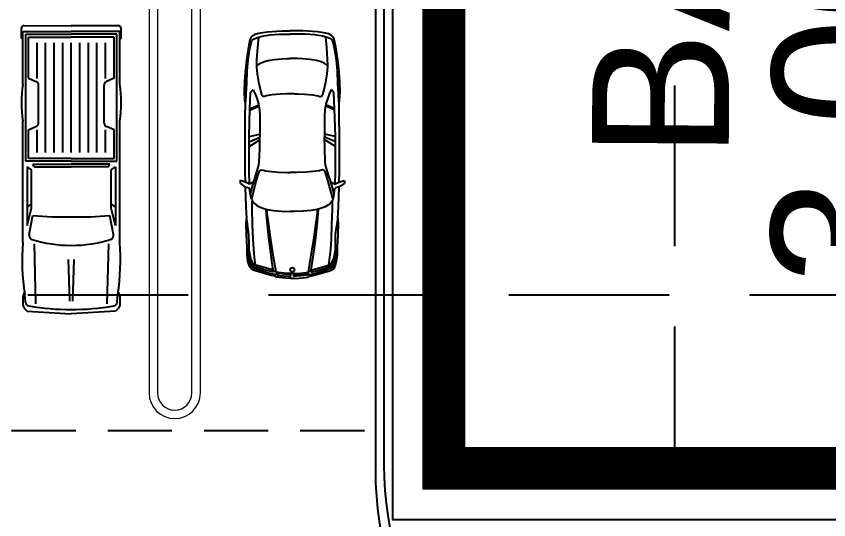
# Model space of a CAD drawing. Header units: inches. Extents: x -105549 to 5741, y -35602 to 5776.
# Drawn here: x 5507.66 to 5555.16, y 3978.94 to 4008.35 of the extents above; entities that cross this region are included whole.
import ezdxf

# ---------------------------------------------------------------- set-up
doc = ezdxf.new("R2010")
doc.units = ezdxf.units.IN
doc.header["$LTSCALE"] = 30
doc.header["$MEASUREMENT"] = 0
doc.linetypes.add('HIDDEN', pattern=[0.375, 0.25, -0.125])
doc.linetypes.add('HIDDEN2', pattern=[0.1875, 0.125, -0.0625])
for name, color, linetype in [('A-SITE-CURB', 2, 'Continuous'), ('Buildings', 3, 'Continuous'), ('Buildings Inner lines', 213, 'Continuous'), ('C-BLDG-OTLN', 8, 'Continuous'), ('CARS', 2, 'Continuous'), ('GRID', 254, 'HIDDEN'), ('SITE-PARKING NOTES', 7, 'Continuous')]:
    doc.layers.add(name, color=color, linetype=linetype)
doc.layers.add('C-Road-Curb', color=2, linetype='Continuous', lineweight=20)
doc.layers.add('L-Site-Curb', color=1, linetype='Continuous', lineweight=9)
doc.styles.get("Standard").update_dxf_attribs({"font": 'ARIAL.TTF'})

# ---------------------------------------------------------------- blocks, each defined once
blk = doc.blocks.new('CAR5')
at = {"color": 0, "linetype": 'ByBlock'}
for p, q in [((-193, 35), (-200, 35)), ((-193, 34), (-193, 35)), ((-202, 33), (-202, 0)), ((-198, 34), (-198, 0)), ((-161, 34), (-198, 34)), ((-196, 32), (-196, 0)), ((-107, 32), (-196, 32)), ((-194, 30), (-194, 0)), ((-165.11, 30), (-194, 30)), ((-165.11, 30), (-162.79, 24.78)), ((-50, 34), (-135, 34)), ((-128.89, 30), (-131.21, 24.78)), ((-109, 30), (-128.89, 30)), ((-109, 0), (-109, 30)), ((-107, 0), (-107, 32)), ((-103, 31), (-62, 31)), ((-101, 28), (-103, 31)), ((-77, 28), (-75, 31)), ((-62, 31), (-74, 28)), ((-55.57, 29.52), (-69, 27)), ((-15, 33), (-12, 34)), ((-8.24, 32.17), (-13.69, 32.59)), ((-12, 34), (-6, 34)), ((-6, 34), (-4, 33)), ((-4, 33), (-2, 31)), ((-2, 31), (0, 0)), ((-165, 24), (-190, 24)), ((-133.95, 23), (-160.05, 23)), ((-113, 24), (-129, 24)), ((-105, 27), (-105, 0)), ((-103, 26), (-105, 27)), ((-103, 26), (-103, 0)), ((-74, 28), (-101, 28)), ((-49, 26), (-7, 25)), ((-113, 18), (-190, 18)), ((-113, 12), (-190, 12)), ((-113, 6), (-190, 6)), ((-9, 1), (-38, 2)), ((-202, -33), (-202, 0)), ((-198, -34), (-198, 0)), ((-196, -32), (-196, 0)), ((-194, -30), (-194, 0)), ((-113, 0), (-190, 0)), ((-109, 0), (-109, -30)), ((-107, 0), (-107, -32)), ((-105, -27), (-105, 0)), ((-103, -26), (-103, 0)), ((-9, -1), (-38, -2)), ((-2, -31), (0, 0)), ((-113, -6), (-190, -6)), ((-113, -12), (-190, -12)), ((-113, -18), (-190, -18)), ((-165, -24), (-190, -24)), ((-165.11, -30), (-162.79, -24.78)), ((-133.95, -23), (-160.05, -23)), ((-128.89, -30), (-131.21, -24.78)), ((-113, -24), (-129, -24)), ((-103, -26), (-105, -27)), ((-101, -28), (-103, -31)), ((-74, -28), (-101, -28)), ((-77, -28), (-75, -31)), ((-62, -31), (-74, -28)), ((-55.57, -29.52), (-69, -27)), ((-49, -26), (-7, -25)), ((-161, -34), (-198, -34)), ((-107, -32), (-196, -32)), ((-165.11, -30), (-194, -30)), ((-193, -34), (-193, -35)), ((-50, -34), (-135, -34)), ((-109, -30), (-128.89, -30)), ((-103, -31), (-62, -31)), ((-15, -33), (-12, -34)), ((-8.24, -32.17), (-13.69, -32.59)), ((-12, -34), (-6, -34)), ((-6, -34), (-4, -33)), ((-4, -33), (-2, -31)), ((-193, -35), (-200, -35))]:
    blk.add_line(p, q, dxfattribs=at)
for centre, radius, start, end in [((-200, 33), 2, 90, 180), ((-148, -50), 85, 81.2026, 98.7974), ((-37.66, -116.68), 151.19, 80.8754, 94.6813), ((-55.01, 26.57), 3, 17.6833, 100.6197), ((-8.47, 29.18), 3, 11.6842, 85.6013), ((-191.1, -0.96), 188.11, 0.2928, 9.4083), ((-160.05, 26), 3, 203.9625, 270), ((-133.95, 26), 3, 270, 336.0375), ((-284.5, 5.5), 216.57, 358.5448, 5.6974), ((-136, 0.75), 88, 359.5117, 17.6833), ((-284.5, -5.5), 216.57, 354.3026, 1.4552), ((-136, -0.75), 88, 342.3167, 0.4883), ((-191.1, 0.96), 188.11, 350.5917, 359.7072), ((-160.05, -26), 3, 90, 156.0375), ((-133.95, -26), 3, 23.9625, 90), ((-55.01, -26.57), 3, 259.3803, 342.3167), ((-200, -33), 2, 180, 270), ((-148, 50), 85, 261.2026, 278.7974), ((-37.66, 116.68), 151.19, 265.3187, 279.1246), ((-8.47, -29.18), 3, 274.3987, 348.3158)]:
    blk.add_arc(centre, radius, start, end, dxfattribs=at)
blk = doc.blocks.new('CAR1')
at = {"color": 0, "linetype": 'ByBlock'}
for p, q in [((27.15, 36.42), (27.81, 36.93)), ((27.51, 34.87), (27.15, 36.42)), ((29.06, 31.11), (27.51, 34.87)), ((27.81, 36.93), (29.29, 36.34)), ((29.29, 36.34), (30.91, 34.13)), ((-73.52, 28.69), (-74.54, 27.59)), ((-71.7, 29.49), (-73.52, 28.69)), ((-66.45, 30.56), (-71.7, 29.49)), ((-69.8, 28.76), (-70.9, 28.32)), ((-64.11, 29.98), (-69.8, 28.76)), ((-57.17, 31.97), (-66.45, 30.56)), ((-57.1, 30.94), (-64.11, 29.98)), ((-48.79, 32.84), (-57.17, 31.97)), ((-49.74, 31.67), (-57.1, 30.94)), ((-48.79, 32.77), (-50.1, 31.75)), ((-41.13, 31.89), (-49.74, 31.67)), ((-42.01, 33.28), (-48.79, 32.84)), ((-35.3, 33.57), (-42.01, 33.28)), ((-33.47, 32.4), (-41.13, 31.89)), ((-35.56, 28.74), (-36.23, 28.03)), ((-34.55, 29.24), (-35.56, 28.74)), ((-28.74, 33.2), (-35.3, 33.57)), ((-23.05, 29.71), (-34.55, 29.24)), ((-27.64, 32.69), (-33.47, 32.4)), ((-26.91, 32.84), (-28.74, 33.2)), ((-17.72, 32.99), (-26.91, 32.84)), ((-23.18, 29.77), (-26, 23.56)), ((-22.05, 29.77), (-24.87, 23.56)), ((-3.85, 30.3), (-23.05, 29.71)), ((-3.85, 33.03), (-17.72, 32.99)), ((-3.7, 30.19), (-5.33, 22.8)), ((9.43, 33.03), (-3.85, 33.03)), ((5.74, 30.3), (-3.85, 30.3)), ((0.11, 30.33), (-3.32, 22.8)), ((3.36, 30.33), (-1.44, 22.86)), ((21.01, 30.23), (5.74, 30.3)), ((20.94, 33.03), (9.43, 33.03)), ((28.11, 32.88), (20.94, 33.03)), ((29.43, 30.08), (21.01, 30.23)), ((28.19, 27.09), (29.66, 29.99)), ((29.58, 30.52), (29.06, 31.11)), ((29.66, 29.99), (29.58, 30.52)), ((30.91, 34.13), (31.79, 32.29)), ((39.29, 32.67), (31.6, 32.85)), ((31.79, 32.29), (32.31, 30.15)), ((36.59, 29.35), (32.14, 28.24)), ((34.45, 29.7), (32.28, 30.04)), ((36.98, 29.37), (34.45, 29.7)), ((38.4, 29.08), (36.98, 29.37)), ((39.69, 28.61), (38.4, 29.08)), ((44.58, 32.41), (39.29, 32.67)), ((40.13, 28.47), (39.69, 28.61)), ((50.79, 32.16), (44.58, 32.41)), ((52.51, 31.91), (50.79, 32.16)), ((56.96, 32.33), (52.51, 31.91)), ((56.2, 31.74), (54.1, 31.99)), ((61.49, 30.9), (56.2, 31.74)), ((65.43, 32.16), (56.96, 32.33)), ((65.1, 30.4), (61.49, 30.9)), ((71.59, 30.34), (65.1, 30.4)), ((73.8, 31.77), (65.43, 32.16)), ((75.94, 30.26), (71.59, 30.34)), ((79.16, 31.7), (73.8, 31.77)), ((78.32, 29.89), (75.94, 30.26)), ((77.31, 30.48), (76.15, 30.29)), ((78.5, 30.76), (77.31, 30.48)), ((81.89, 29.11), (78.32, 29.89)), ((78.36, 31.7), (78.57, 31.09)), ((78.57, 31.09), (78.5, 30.76)), ((78.55, 30.8), (80.82, 30.3)), ((78.57, 31.2), (82.3, 30.38)), ((83.65, 31.11), (79.16, 31.7)), ((79.59, 30.59), (79.7, 30.92)), ((85.01, 28.99), (80.82, 30.3)), ((80.88, 30.33), (81, 30.66)), ((83.69, 28.29), (81.89, 29.11)), ((81.91, 29.98), (82.03, 30.31)), ((84.6, 29.85), (82.3, 30.38)), ((82.5, 28.86), (82.63, 29.68)), ((86.61, 30.38), (83.65, 31.11)), ((86.61, 29.19), (84.6, 29.85)), ((86.48, 28.12), (85.01, 28.99)), ((87.76, 29.85), (86.61, 30.38)), ((87.55, 28.45), (86.61, 29.19)), ((89.19, 28.74), (87.76, 29.85)), ((90.22, 26.85), (89.19, 28.74)), ((-75.64, 25.55), (-76.36, 22.2)), ((-74.54, 27.59), (-75.64, 25.55)), ((-72.94, 25.12), (-73.96, 21.47)), ((-66.16, 24.22), (-73.23, 23.51)), ((-71.92, 27.3), (-72.94, 25.12)), ((-70.9, 28.32), (-71.92, 27.3)), ((-57.61, 24.82), (-66.16, 24.22)), ((-53.67, 24.97), (-57.61, 24.82)), ((-54.06, 23.88), (-55.15, 22.27)), ((-53.24, 24.82), (-54.06, 23.88)), ((-52.21, 24.97), (-53.67, 24.97)), ((-47.55, 24.39), (-52.21, 24.97)), ((-41.86, 23.44), (-47.55, 24.39)), ((-35.59, 22.05), (-41.86, 23.44)), ((-36.23, 28.03), (-36.29, 27.47)), ((-36.29, 27.47), (-34.04, 26.22)), ((-34.04, 26.22), (-30.52, 24.88)), ((-30.52, 24.88), (-26.5, 23.67)), ((-26.5, 23.67), (-22.2, 22.94)), ((-22.2, 22.94), (-18.6, 22.71)), ((14.51, 23.19), (4.49, 22.78)), ((16.24, 23.41), (14.51, 23.19)), ((18.84, 24.12), (16.24, 23.41)), ((22.71, 25.28), (18.84, 24.12)), ((20.57, 22.93), (19.83, 22.19)), ((23.15, 23.89), (20.57, 22.93)), ((28.19, 27.09), (22.71, 25.28)), ((27.89, 25.29), (23.15, 23.89)), ((39.83, 28.47), (27.89, 25.29)), ((32.14, 28.24), (28.19, 27.09)), ((40.13, 28.47), (41.06, 28.22)), ((41.06, 28.22), (41.98, 27.72)), ((47.44, 28.22), (41.73, 28.14)), ((41.98, 27.72), (43.16, 26.63)), ((43.16, 26.63), (44.5, 25.03)), ((44.5, 25.03), (45.59, 23.1)), ((45.59, 23.1), (46.6, 20.59)), ((57.71, 27.88), (47.44, 28.22)), ((68.31, 27.47), (57.71, 27.88)), ((75.33, 27.06), (68.31, 27.47)), ((81.19, 26.44), (75.33, 27.06)), ((86.2, 25.75), (81.19, 26.44)), ((85.29, 27.39), (83.69, 28.29)), ((86.24, 26.44), (85.29, 27.39)), ((87.84, 25.62), (86.2, 25.75)), ((86.57, 25.66), (86.24, 26.44)), ((87.3, 26.98), (86.48, 28.12)), ((89.77, 13.98), (86.57, 25.66)), ((87.84, 25.66), (87.3, 26.98)), ((88.41, 27.51), (87.55, 28.45)), ((89.93, 18.57), (87.84, 25.62)), ((88.9, 26.48), (88.41, 27.51)), ((92.27, 15.95), (88.9, 26.48)), ((93.69, 14.73), (90.22, 26.85)), ((-76.95, 17.61), (-77.68, 7.33)), ((-76.36, 22.2), (-76.95, 17.61)), ((-73.96, 21.47), (-74.91, 15.71)), ((-55.94, 20.24), (-56.86, 17.1)), ((-55.15, 22.27), (-55.94, 20.24)), ((-33.04, 21.47), (-35.59, 22.05)), ((-32.24, 20.96), (-33.04, 21.47)), ((-32.89, 14.18), (-32.09, 18.27)), ((-31.8, 20.16), (-32.24, 20.96)), ((-32.09, 18.27), (-31.8, 19.29)), ((-31.8, 19.29), (-31.8, 20.16)), ((-18.6, 22.71), (-3.41, 22.71)), ((4.49, 22.78), (-3.41, 22.71)), ((19.83, 22.19), (19.68, 21.23)), ((19.68, 21.23), (20.27, 18.8)), ((20.27, 18.8), (20.86, 14.52)), ((46.6, 20.59), (47.52, 17.57)), ((50.46, 18.15), (47.52, 18.32)), ((50.12, 17.65), (47.52, 17.73)), ((47.52, 17.57), (48.21, 13.2)), ((56.62, 16.73), (50.12, 17.65)), ((56.2, 17.73), (50.46, 18.15)), ((67.28, 16.56), (56.2, 17.73)), ((91.12, 14.23), (89.93, 18.57)), ((-74.91, 15.71), (-75.42, 9.37)), ((-57.6, 12.41), (-58.1, 7.26)), ((-56.86, 17.1), (-57.6, 12.41)), ((-33.4, 8.57), (-32.89, 14.18)), ((20.86, 14.52), (21.3, 9.8)), ((48.21, 13.2), (48.63, 7.58)), ((66.95, 15.38), (56.62, 16.73)), ((80.96, 13.12), (66.95, 15.38)), ((76.01, 15.38), (67.28, 16.56)), ((83.65, 14.29), (76.01, 15.38)), ((91.12, 11.36), (80.96, 13.12)), ((89.69, 13.37), (83.65, 14.29)), ((90.22, 13.12), (89.77, 13.98)), ((91.12, 11.72), (90.22, 13.12)), ((90.26, 13.08), (91.16, 13.12)), ((91.16, 13.12), (91.12, 14.23)), ((91.45, 11.34), (91.12, 11.72)), ((93.09, 12.34), (92.27, 15.95)), ((93.21, 10.66), (93.09, 12.34)), ((93.94, 13.24), (93.69, 14.73)), ((94.32, 12.06), (93.94, 13.24)), ((94.84, 11.17), (94.32, 12.06)), ((-77.68, 7.33), (-77.68, 1.52)), ((-75.42, 9.37), (-75.49, 3.91)), ((-58.1, 7.26), (-58.37, 3.69)), ((-33.55, 4.2), (-33.4, 8.57)), ((21.3, 9.8), (21.6, 3.32)), ((48.63, 7.58), (48.79, 1.52)), ((91.69, 9.68), (91.45, 11.34)), ((91.61, 11.15), (93.13, 11.15)), ((92.21, 5.84), (91.69, 9.68)), ((92.45, 1.52), (92.21, 5.84)), ((92.35, 9.16), (92.48, 10.27)), ((92.83, 5.53), (92.35, 9.16)), ((92.48, 10.27), (92.8, 10.61)), ((92.8, 10.61), (93.24, 10.58)), ((93.24, 10.58), (93.45, 10.3)), ((93.45, 10.3), (93.69, 8.57)), ((93.69, 8.57), (94.04, 5.95)), ((94.04, 5.95), (94.21, 2.73)), ((95.22, 9.2), (94.84, 11.17)), ((95.67, 4.81), (95.22, 9.2)), ((-77.68, 1.52), (-77.68, -1.48)), ((-75.49, 3.91), (-75.49, 1.52)), ((-75.49, 1.52), (-75.49, -1.48)), ((-58.37, 3.69), (-58.47, 1.52)), ((-58.47, 1.52), (-58.47, -1.48)), ((-33.55, 1.52), (-33.55, 4.2)), ((-33.55, 1.52), (-33.55, -1.48)), ((21.6, 3.32), (21.6, 1.52)), ((21.6, 1.52), (21.6, -1.48)), ((48.79, 1.52), (48.79, -1.48)), ((92.45, 1.52), (92.45, -1.48)), ((93.07, 1.73), (92.83, 5.53)), ((93.28, 1.15), (93.07, 1.73)), ((93.45, 0.95), (93.28, 1.15)), ((94.07, 0.95), (93.45, 0.95)), ((94.21, 1.15), (94.07, 0.95)), ((94.21, 2.73), (94.21, 1.15)), ((95.87, 1.52), (95.67, 4.81)), ((95.87, 1.52), (95.87, -1.48)), ((-77.68, -7.29), (-77.68, -1.48)), ((-75.49, -3.86), (-75.49, -1.48)), ((-75.42, -9.33), (-75.49, -3.86)), ((-58.37, -3.65), (-58.47, -1.48)), ((-58.1, -7.22), (-58.37, -3.65)), ((-33.55, -1.48), (-33.55, -4.16)), ((-33.55, -4.16), (-33.4, -8.53)), ((21.3, -9.76), (21.6, -3.27)), ((21.6, -3.27), (21.6, -1.48)), ((48.63, -7.54), (48.79, -1.48)), ((92.45, -1.48), (92.21, -5.8)), ((92.83, -5.49), (92.35, -9.12)), ((93.07, -1.69), (92.83, -5.49)), ((93.28, -1.11), (93.07, -1.69)), ((93.45, -0.9), (93.28, -1.11)), ((94.07, -0.9), (93.45, -0.9)), ((94.04, -5.9), (94.21, -2.69)), ((94.21, -1.11), (94.07, -0.9)), ((94.21, -2.69), (94.21, -1.11)), ((95.67, -4.76), (95.22, -9.15)), ((95.87, -1.48), (95.67, -4.76)), ((-76.95, -17.56), (-77.68, -7.29)), ((-74.91, -15.67), (-75.42, -9.33)), ((-57.6, -12.37), (-58.1, -7.22)), ((-33.4, -8.53), (-32.89, -14.14)), ((20.86, -14.48), (21.3, -9.76)), ((48.21, -13.16), (48.63, -7.54)), ((91.12, -11.31), (80.96, -13.08)), ((91.45, -11.29), (91.12, -11.68)), ((91.69, -9.64), (91.45, -11.29)), ((91.61, -11.11), (93.13, -11.11)), ((92.21, -5.8), (91.69, -9.64)), ((92.35, -9.12), (92.48, -10.22)), ((92.48, -10.22), (92.8, -10.57)), ((92.8, -10.57), (93.24, -10.53)), ((93.21, -10.61), (93.09, -12.29)), ((93.24, -10.53), (93.45, -10.26)), ((93.45, -10.26), (93.69, -8.53)), ((93.69, -8.53), (94.04, -5.9)), ((94.84, -11.12), (94.32, -12.02)), ((95.22, -9.15), (94.84, -11.12)), ((-73.96, -21.43), (-74.91, -15.67)), ((-56.86, -17.05), (-57.6, -12.37)), ((-55.94, -20.19), (-56.86, -17.05)), ((-32.89, -14.14), (-32.09, -18.22)), ((20.27, -18.75), (20.86, -14.48)), ((47.52, -17.52), (48.21, -13.16)), ((56.62, -16.68), (50.12, -17.61)), ((67.28, -16.51), (56.2, -17.69)), ((66.95, -15.34), (56.62, -16.68)), ((80.96, -13.08), (66.95, -15.34)), ((76.01, -15.34), (67.28, -16.51)), ((83.65, -14.25), (76.01, -15.34)), ((89.69, -13.33), (83.65, -14.25)), ((89.77, -13.94), (86.57, -25.62)), ((92.27, -15.9), (88.9, -26.44)), ((90.22, -13.07), (89.77, -13.94)), ((91.12, -14.18), (89.93, -18.53)), ((91.12, -11.68), (90.22, -13.07)), ((93.69, -14.68), (90.22, -26.81)), ((90.26, -13.03), (91.16, -13.07)), ((91.16, -13.07), (91.12, -14.18)), ((93.09, -12.29), (92.27, -15.9)), ((93.94, -13.2), (93.69, -14.68)), ((94.32, -12.02), (93.94, -13.2)), ((-76.36, -22.16), (-76.95, -17.56)), ((-75.64, -25.51), (-76.36, -22.16)), ((-72.94, -25.07), (-73.96, -21.43)), ((-55.15, -22.23), (-55.94, -20.19)), ((-54.06, -23.83), (-55.15, -22.23)), ((-35.59, -22.01), (-41.86, -23.39)), ((-33.04, -21.43), (-35.59, -22.01)), ((-32.24, -20.92), (-33.04, -21.43)), ((-31.8, -20.12), (-32.24, -20.92)), ((-32.09, -18.22), (-31.8, -19.24)), ((-31.8, -19.24), (-31.8, -20.12)), ((-22.2, -22.89), (-18.6, -22.67)), ((-18.6, -22.67), (-3.41, -22.66)), ((-3.7, -30.15), (-5.33, -22.75)), ((4.49, -22.73), (-3.41, -22.66)), ((0.11, -30.29), (-3.32, -22.75)), ((14.51, -23.14), (4.49, -22.73)), ((19.68, -21.19), (20.27, -18.75)), ((19.83, -22.15), (19.68, -21.19)), ((20.57, -22.88), (19.83, -22.15)), ((45.59, -23.06), (46.6, -20.54)), ((46.6, -20.54), (47.52, -17.52)), ((50.12, -17.61), (47.52, -17.69)), ((50.46, -18.11), (47.52, -18.28)), ((56.2, -17.69), (50.46, -18.11)), ((89.93, -18.53), (87.84, -25.58)), ((-74.54, -27.55), (-75.64, -25.51)), ((-73.52, -28.64), (-74.54, -27.55)), ((-66.16, -24.17), (-73.23, -23.47)), ((-71.92, -27.26), (-72.94, -25.07)), ((-70.9, -28.28), (-71.92, -27.26)), ((-69.8, -28.71), (-70.9, -28.28)), ((-57.61, -24.78), (-66.16, -24.17)), ((-53.67, -24.92), (-57.61, -24.78)), ((-53.24, -24.78), (-54.06, -23.83)), ((-52.21, -24.92), (-53.67, -24.92)), ((-47.55, -24.34), (-52.21, -24.92)), ((-41.86, -23.39), (-47.55, -24.34)), ((-36.29, -27.42), (-34.04, -26.18)), ((-36.23, -27.98), (-36.29, -27.42)), ((-35.56, -28.7), (-36.23, -27.98)), ((-34.04, -26.18), (-30.52, -24.84)), ((-30.52, -24.84), (-26.5, -23.63)), ((-26.5, -23.63), (-22.2, -22.89)), ((-23.18, -29.73), (-26, -23.52)), ((-22.05, -29.73), (-24.87, -23.52)), ((3.36, -30.29), (-1.44, -22.82)), ((16.24, -23.37), (14.51, -23.14)), ((18.84, -24.07), (16.24, -23.37)), ((22.71, -25.24), (18.84, -24.07)), ((23.15, -23.84), (20.57, -22.88)), ((28.19, -27.04), (22.71, -25.24)), ((27.89, -25.24), (23.15, -23.84)), ((39.83, -28.43), (27.89, -25.24)), ((28.19, -27.04), (29.66, -29.94)), ((32.14, -28.2), (28.19, -27.04)), ((36.59, -29.3), (32.14, -28.2)), ((40.13, -28.43), (39.69, -28.57)), ((40.13, -28.43), (41.06, -28.17)), ((41.06, -28.17), (41.98, -27.67)), ((47.44, -28.17), (41.73, -28.09)), ((41.98, -27.67), (43.16, -26.58)), ((43.16, -26.58), (44.5, -24.99)), ((44.5, -24.99), (45.59, -23.06)), ((57.71, -27.84), (47.44, -28.17)), ((68.31, -27.42), (57.71, -27.84)), ((75.33, -27.01), (68.31, -27.42)), ((81.19, -26.4), (75.33, -27.01)), ((86.2, -25.7), (81.19, -26.4)), ((83.69, -28.24), (81.89, -29.06)), ((85.29, -27.34), (83.69, -28.24)), ((86.48, -28.08), (85.01, -28.94)), ((86.24, -26.4), (85.29, -27.34)), ((87.84, -25.58), (86.2, -25.7)), ((86.57, -25.62), (86.24, -26.4)), ((87.3, -26.93), (86.48, -28.08)), ((87.55, -28.41), (86.61, -29.15)), ((87.84, -25.62), (87.3, -26.93)), ((88.41, -27.47), (87.55, -28.41)), ((88.9, -26.44), (88.41, -27.47)), ((90.22, -26.81), (89.19, -28.7)), ((-71.7, -29.44), (-73.52, -28.64)), ((-66.45, -30.51), (-71.7, -29.44)), ((-64.11, -29.93), (-69.8, -28.71)), ((-57.17, -31.92), (-66.45, -30.51)), ((-57.1, -30.9), (-64.11, -29.93)), ((-48.79, -32.8), (-57.17, -31.92)), ((-49.74, -31.63), (-57.1, -30.9)), ((-48.79, -32.72), (-50.1, -31.7)), ((-41.13, -31.85), (-49.74, -31.63)), ((-42.01, -33.23), (-48.79, -32.8)), ((-35.3, -33.52), (-42.01, -33.23)), ((-33.47, -32.36), (-41.13, -31.85)), ((-34.55, -29.2), (-35.56, -28.7)), ((-28.74, -33.16), (-35.3, -33.52)), ((-23.05, -29.66), (-34.55, -29.2)), ((-27.64, -32.65), (-33.47, -32.36)), ((-26.91, -32.8), (-28.74, -33.16)), ((-17.72, -32.94), (-26.91, -32.8)), ((-3.85, -30.25), (-23.05, -29.66)), ((-3.85, -32.98), (-17.72, -32.94)), ((5.74, -30.25), (-3.85, -30.25)), ((9.43, -32.98), (-3.85, -32.98)), ((21.01, -30.18), (5.74, -30.25)), ((20.94, -32.98), (9.43, -32.98)), ((28.11, -32.83), (20.94, -32.98)), ((29.43, -30.03), (21.01, -30.18)), ((29.06, -31.07), (27.51, -34.82)), ((29.58, -30.48), (29.06, -31.07)), ((29.29, -36.3), (30.91, -34.09)), ((29.66, -29.94), (29.58, -30.48)), ((30.91, -34.09), (31.79, -32.24)), ((39.29, -32.62), (31.6, -32.81)), ((31.79, -32.24), (32.31, -30.11)), ((34.45, -29.65), (32.28, -30)), ((36.98, -29.32), (34.45, -29.65)), ((38.4, -29.03), (36.98, -29.32)), ((39.69, -28.57), (38.4, -29.03)), ((44.58, -32.37), (39.29, -32.62)), ((50.79, -32.12), (44.58, -32.37)), ((52.51, -31.87), (50.79, -32.12)), ((56.96, -32.29), (52.51, -31.87)), ((56.2, -31.7), (54.1, -31.95)), ((61.49, -30.86), (56.2, -31.7)), ((65.43, -32.12), (56.96, -32.29)), ((65.1, -30.36), (61.49, -30.86)), ((71.59, -30.29), (65.1, -30.36)), ((73.8, -31.72), (65.43, -32.12)), ((75.94, -30.21), (71.59, -30.29)), ((79.16, -31.65), (73.8, -31.72)), ((78.32, -29.84), (75.94, -30.21)), ((77.31, -30.43), (76.15, -30.24)), ((78.5, -30.71), (77.31, -30.43)), ((81.89, -29.06), (78.32, -29.84)), ((78.36, -31.65), (78.57, -31.04)), ((78.57, -31.04), (78.5, -30.71)), ((78.55, -30.76), (80.82, -30.25)), ((78.57, -31.16), (82.3, -30.34)), ((83.65, -31.07), (79.16, -31.65)), ((79.59, -30.55), (79.7, -30.88)), ((85.01, -28.94), (80.82, -30.25)), ((80.88, -30.29), (81, -30.62)), ((81.91, -29.94), (82.03, -30.27)), ((84.6, -29.8), (82.3, -30.34)), ((82.5, -28.82), (82.63, -29.64)), ((86.61, -30.34), (83.65, -31.07)), ((86.61, -29.15), (84.6, -29.8)), ((87.76, -29.8), (86.61, -30.34)), ((89.19, -28.7), (87.76, -29.8)), ((27.51, -34.82), (27.15, -36.37)), ((27.15, -36.37), (27.81, -36.89)), ((27.81, -36.89), (29.29, -36.3))]:
    blk.add_line(p, q, dxfattribs=at)
blk.add_circle((89.69, 0.04), 1.48, dxfattribs=at)

msp = doc.modelspace()

# ---------------------------------------------------------------- linework, layer by layer
at = {"layer": 'A-SITE-CURB', "color": 7}
for p, q in [((5528.66, 4052.146), (5528.657, 3981.818)), ((5529.16, 4051.646), (5529.157, 3982.149))]:
    msp.add_line(p, q, dxfattribs=at)
for centre in [(5548.657, 3981.817), (5549.157, 3982.148)]:
    msp.add_arc(centre, 20, 179.9973, 247.0209, dxfattribs=at)
at = {"layer": 'Buildings', "color": 7}
msp.add_lwpolyline([(5572.514, 3978.943), (5572.517, 4048.943), (5529.66, 4048.945), (5529.657, 3978.945)], close=True, dxfattribs=at)
at = {"layer": 'Buildings Inner lines', "color": 7, "const_width": 2.5}
msp.add_lwpolyline([(5569.514, 3981.943), (5569.517, 4045.943), (5532.66, 4045.945), (5532.657, 3981.945)], close=True, dxfattribs=at)
at = {"layer": 'C-BLDG-OTLN', "color": 7, "linetype": 'HIDDEN2', "extrusion": (1.53426e-06, -1.08677e-06, 1)}
msp.add_line((5468.014, 3984.149, 0.001), (5529.657, 3984.145, 0), dxfattribs=at)
at = {"layer": 'C-Road-Curb', "color": 7, "extrusion": (6.35118e-06, -2.94906e-10, 1), "elevation": 0.035, "flags": 128}
msp.add_lwpolyline([(5516.198, 4026.103), (5515.427, 4022.429), (5515.425, 3986.346, 1), (5518.425, 3986.346), (5518.427, 4022.429), (5517.655, 4026.103, 0.769161)], format="xyb", close=True, dxfattribs=at)
at = {"layer": 'GRID', "color": 253, "linetype": 'HIDDEN', "ltscale": 1.25}
for p, q in [((5546.199, 3488.668), (5546.007, 5736.279)), ((4228.652, 3992.079), (5700.798, 3992.079))]:
    msp.add_line(p, q, dxfattribs=at)
at = {"layer": 'L-Site-Curb', "color": 7, "extrusion": (6.35118e-06, -2.94906e-10, 1), "elevation": 0.035, "flags": 128}
msp.add_lwpolyline([(5516.684, 4025.984), (5515.927, 4022.377), (5515.925, 3986.346, 1), (5517.925, 3986.346), (5517.927, 4022.377), (5517.169, 4025.984, 0.739326)], format="xyb", close=True, dxfattribs=at)
msp.add_lwpolyline([(5516.684, 4025.984), (5515.927, 4022.377), (5515.925, 3986.346, 1), (5517.925, 3986.346), (5517.927, 4022.377), (5517.169, 4025.984, 0.739326)], format="xyb", close=True, dxfattribs=at)

# ---------------------------------------------------------------- block references
at = {"layer": 'CARS', "color": 7, "extrusion": (6.35118e-06, -2.94906e-10, 1), "xscale": 0.08333333334305705, "yscale": 0.08333333334780946, "zscale": 0.08333333333858202, "rotation": 269.9973395742185}
for name, p in [('CAR5', (5510.879, 3990.963, -0.098)), ('CAR1', (5523.796, 4001.015, -0.098))]:
    msp.add_blockref(name, p, dxfattribs=at)

# ---------------------------------------------------------------- texts
at = {"layer": 'SITE-PARKING NOTES', "color": 7, "char_height": 8, "attachment_point": 1, "rotation": 89.6773}
for s, insert in [('{\\fArial|b0|i0|c0|p34;3,000 SF}', (5551.771, 3992.684)), ('{\\fArial|b0|i0|c0|p34;BANK}', (5541.311, 4000.038))]:
    msp.add_mtext(s, dxfattribs=dict(at, insert=insert))

doc.saveas('drawing.dxf')
